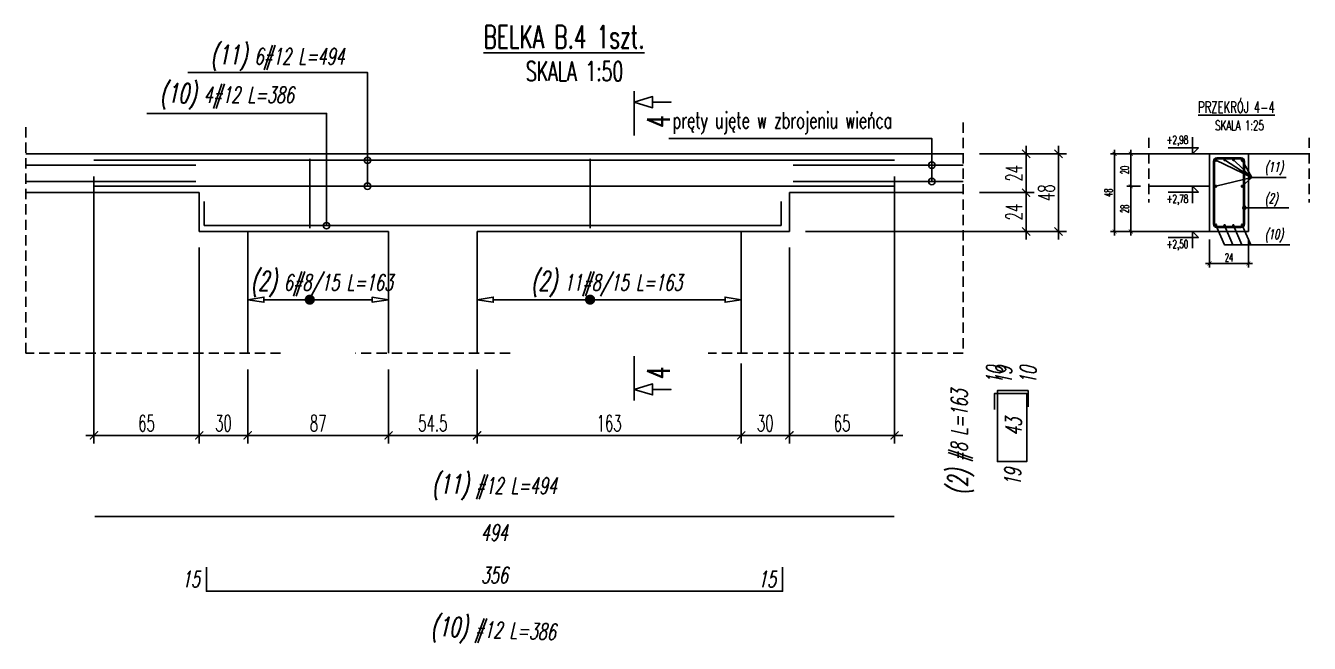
# Model space of a CAD drawing. Header units: millimetres. Extents: x 26458 to 31924, y -55340 to -52939.
# Drawn here: x 26458 to 27251, y -53861 to -53479 of the extents above; entities that cross this region are included whole.
import ezdxf
from ezdxf.enums import TextEntityAlignment as Align

# ---------------------------------------------------------------- set-up
doc = ezdxf.new("R2010")
doc.units = ezdxf.units.MM
doc.linetypes.add('DASHED2', pattern=[9.525, 6.35, -3.175])
doc.layers.get('Defpoints').update_dxf_attribs({"color": 251})
doc.layers.add('__NIEDRUK__', color=54, linetype='Continuous', plot=False)
for name, color, linetype in [('K-HATCHpręt', 105, 'Continuous'), ('K-LINIA', 254, 'Continuous'), ('K-ODNOSNIK', 8, 'Continuous'), ('K-POMOCNICZE', 9, 'DASHED2'), ('K-SCIANY', 2, 'Continuous'), ('K-TEXT 2.4mm', 71, 'Continuous'), ('K-TEXT 2.8mm', 101, 'Continuous'), ('K-TEXT 2mm', 254, 'Continuous'), ('K-WYMIARY', 1, 'Continuous'), ('K-ZBROJ_06', 101, 'Continuous'), ('K-ZBROJ_12', 161, 'Continuous'), ('N-35-PLYTY', 101, 'Continuous'), ('ZBROJA_NIEZLICZAC', 255, 'Continuous'), ('ZBROJA_PRET', 161, 'Continuous'), ('ZBROJA_RZUTPR', 141, 'Continuous'), ('ZBROJA_RZUTPR1', 255, 'Continuous'), ('ZBROJA_ZASIEG', 253, 'Continuous'), ('ZBROJA_ZLICZAC', 125, 'Continuous')]:
    doc.layers.add(name, color=color, linetype=linetype)
doc.styles.add('STYL_ZBROJA', font='romanszb.shx', dxfattribs={"width": 0.65, "oblique": 12})
doc.styles.add('text 2.4mm', font='romans.shx', dxfattribs={"width": 0.65})
doc.styles.add('text 2.8mm', font='romans.shx', dxfattribs={"width": 0.65})
doc.styles.add('text 2mm', font='romans.shx', dxfattribs={"width": 0.65})
doc.styles.add('WYM1', font='romanszb.shx', dxfattribs={"width": 0.6})
doc.dimstyles.new('CM100', dxfattribs={"dimscale": 5, "dimtxt": 2, "dimasz": 1, "dimexe": 1, "dimexo": 2, "dimgap": 0.5, "dimtad": 1, "dimrnd": 0.5, "dimdsep": 46, "dimtxsty": 'WYM1', "dimblk": 'OBLIQUE', "dimcen": 0, "dimdle": 1, "dimclrd": 253, "dimclre": 251, "dimclrt": 30, "dimadec": 0, "dimazin": 0, "dimtfac": 1, "dimtix": 1, "dimtmove": 0, "dimatfit": 0, "dimfxl": 1, "dimtfillclr": 256, "dimtolj": 1, "dimarcsym": 0})

# ---------------------------------------------------------------- blocks, each defined once
blk = doc.blocks.new('_ArchTick')
at = {"color": 0, "linetype": 'ByBlock', "const_width": 0.15}
blk.add_lwpolyline([(-0.5, -0.5), (0.5, 0.5)], dxfattribs=at)
blk = doc.blocks.new('*D108')
at = {"layer": 'Defpoints', "color": 0, "transparency": 16777216}
for p in [(27037.38, -53558.71), (27037.38, -53582.71), (27076.2, -53582.71)]:
    blk.add_point(p, dxfattribs=at)
at = {"layer": 'K-WYMIARY', "color": 253, "lineweight": -2, "transparency": 16777216}
blk.add_line((27076.2, -53553.71), (27076.2, -53587.71), dxfattribs=at)
at = {"layer": 'K-WYMIARY', "color": 251, "lineweight": -2, "transparency": 16777216}
for p, q in [((27047.38, -53558.71), (27081.2, -53558.71)), ((27047.38, -53582.71), (27081.2, -53582.71))]:
    blk.add_line(p, q, dxfattribs=at)
at = {"layer": 'K-WYMIARY', "color": 253, "lineweight": -2, "transparency": 16777216, "xscale": 5, "yscale": 5, "zscale": 5}
for p, rotation in [((27076.2, -53558.71), 90), ((27076.2, -53582.71), 270)]:
    blk.add_blockref('_ArchTick', p, dxfattribs=dict(at, rotation=rotation))
at = {"layer": 'K-WYMIARY', "color": 30, "transparency": 16777216, "insert": (27068.7, -53570.71), "char_height": 10, "attachment_point": 5, "rotation": 90, "style": 'WYM1'}
blk.add_mtext('\\A1;24', dxfattribs=at)
blk = doc.blocks.new('*D109')
at = {"layer": 'Defpoints', "color": 0, "transparency": 16777216}
for p in [(27037.38, -53582.71), (26929.94, -53606.71), (27076.2, -53606.71)]:
    blk.add_point(p, dxfattribs=at)
at = {"layer": 'K-WYMIARY', "color": 253, "lineweight": -2, "transparency": 16777216}
blk.add_line((27076.2, -53577.71), (27076.2, -53611.71), dxfattribs=at)
at = {"layer": 'K-WYMIARY', "color": 251, "lineweight": -2, "transparency": 16777216}
for p, q in [((27047.38, -53582.71), (27081.2, -53582.71)), ((26939.94, -53606.71), (27081.2, -53606.71))]:
    blk.add_line(p, q, dxfattribs=at)
at = {"layer": 'K-WYMIARY', "color": 253, "lineweight": -2, "transparency": 16777216, "xscale": 5, "yscale": 5, "zscale": 5}
for p, rotation in [((27076.2, -53582.71), 90), ((27076.2, -53606.71), 270)]:
    blk.add_blockref('_ArchTick', p, dxfattribs=dict(at, rotation=rotation))
at = {"layer": 'K-WYMIARY', "color": 30, "transparency": 16777216, "insert": (27068.7, -53594.71), "char_height": 10, "attachment_point": 5, "rotation": 90, "style": 'WYM1'}
blk.add_mtext('\\A1;24', dxfattribs=at)
blk = doc.blocks.new('*D110')
at = {"layer": 'Defpoints', "color": 0, "transparency": 16777216}
for p in [(26595.19, -53681.97), (26682.19, -53681.97), (26682.19, -53732.79)]:
    blk.add_point(p, dxfattribs=at)
at = {"layer": 'K-WYMIARY', "color": 251, "lineweight": -2, "transparency": 16777216}
for p, q in [((26595.19, -53691.97), (26595.19, -53737.79)), ((26682.19, -53691.97), (26682.19, -53737.79))]:
    blk.add_line(p, q, dxfattribs=at)
at = {"layer": 'K-WYMIARY', "color": 253, "lineweight": -2, "transparency": 16777216}
blk.add_line((26590.19, -53732.79), (26687.19, -53732.79), dxfattribs=at)
at = {"layer": 'K-WYMIARY', "color": 253, "lineweight": -2, "transparency": 16777216, "xscale": 5, "yscale": 5, "zscale": 5, "rotation": 180}
blk.add_blockref('_ArchTick', (26595.19, -53732.79), dxfattribs=at)
at = {"layer": 'K-WYMIARY', "color": 253, "lineweight": -2, "transparency": 16777216, "xscale": 5, "yscale": 5, "zscale": 5}
blk.add_blockref('_ArchTick', (26682.19, -53732.79), dxfattribs=at)
at = {"layer": 'K-WYMIARY', "color": 30, "transparency": 16777216, "insert": (26638.69, -53725.29), "char_height": 10, "attachment_point": 5, "style": 'WYM1'}
blk.add_mtext('\\A1;87', dxfattribs=at)
blk = doc.blocks.new('*D111')
at = {"layer": 'Defpoints', "color": 0, "transparency": 16777216}
for p in [(26682.19, -53681.97), (26736.94, -53681.97), (26736.94, -53732.79)]:
    blk.add_point(p, dxfattribs=at)
at = {"layer": 'K-WYMIARY', "color": 251, "lineweight": -2, "transparency": 16777216}
for p, q in [((26682.19, -53691.97), (26682.19, -53737.79)), ((26736.94, -53691.97), (26736.94, -53737.79))]:
    blk.add_line(p, q, dxfattribs=at)
at = {"layer": 'K-WYMIARY', "color": 253, "lineweight": -2, "transparency": 16777216}
blk.add_line((26677.19, -53732.79), (26741.94, -53732.79), dxfattribs=at)
at = {"layer": 'K-WYMIARY', "color": 253, "lineweight": -2, "transparency": 16777216, "xscale": 5, "yscale": 5, "zscale": 5, "rotation": 180}
blk.add_blockref('_ArchTick', (26682.19, -53732.79), dxfattribs=at)
at = {"layer": 'K-WYMIARY', "color": 253, "lineweight": -2, "transparency": 16777216, "xscale": 5, "yscale": 5, "zscale": 5}
blk.add_blockref('_ArchTick', (26736.94, -53732.79), dxfattribs=at)
at = {"layer": 'K-WYMIARY', "color": 30, "transparency": 16777216, "insert": (26709.56, -53725.29), "char_height": 10, "attachment_point": 5, "style": 'WYM1'}
blk.add_mtext('\\A1;54.5', dxfattribs=at)
blk = doc.blocks.new('*D112')
at = {"layer": 'Defpoints', "color": 0, "transparency": 16777216}
for p in [(26736.94, -53681.97), (26900.14, -53678.3), (26900.14, -53732.79)]:
    blk.add_point(p, dxfattribs=at)
at = {"layer": 'K-WYMIARY', "color": 251, "lineweight": -2, "transparency": 16777216}
for p, q in [((26736.94, -53691.97), (26736.94, -53737.79)), ((26900.14, -53688.3), (26900.14, -53737.79))]:
    blk.add_line(p, q, dxfattribs=at)
at = {"layer": 'K-WYMIARY', "color": 253, "lineweight": -2, "transparency": 16777216}
blk.add_line((26731.94, -53732.79), (26905.14, -53732.79), dxfattribs=at)
at = {"layer": 'K-WYMIARY', "color": 253, "lineweight": -2, "transparency": 16777216, "xscale": 5, "yscale": 5, "zscale": 5, "rotation": 180}
blk.add_blockref('_ArchTick', (26736.94, -53732.79), dxfattribs=at)
at = {"layer": 'K-WYMIARY', "color": 253, "lineweight": -2, "transparency": 16777216, "xscale": 5, "yscale": 5, "zscale": 5}
blk.add_blockref('_ArchTick', (26900.14, -53732.79), dxfattribs=at)
at = {"layer": 'K-WYMIARY', "color": 30, "transparency": 16777216, "insert": (26818.54, -53725.29), "char_height": 10, "attachment_point": 5, "style": 'WYM1'}
blk.add_mtext('\\A1;163', dxfattribs=at)
blk = doc.blocks.new('*D113')
at = {"layer": 'Defpoints', "color": 0, "transparency": 16777216}
for p in [(26929.94, -53606.71), (26900.14, -53678.3), (26929.94, -53732.79)]:
    blk.add_point(p, dxfattribs=at)
at = {"layer": 'K-WYMIARY', "color": 251, "lineweight": -2, "transparency": 16777216}
for p, q in [((26929.94, -53616.71), (26929.94, -53737.79)), ((26900.14, -53688.3), (26900.14, -53737.79))]:
    blk.add_line(p, q, dxfattribs=at)
at = {"layer": 'K-WYMIARY', "color": 253, "lineweight": -2, "transparency": 16777216}
blk.add_line((26895.14, -53732.79), (26934.94, -53732.79), dxfattribs=at)
at = {"layer": 'K-WYMIARY', "color": 253, "lineweight": -2, "transparency": 16777216, "xscale": 5, "yscale": 5, "zscale": 5, "rotation": 180}
blk.add_blockref('_ArchTick', (26900.14, -53732.79), dxfattribs=at)
at = {"layer": 'K-WYMIARY', "color": 253, "lineweight": -2, "transparency": 16777216, "xscale": 5, "yscale": 5, "zscale": 5}
blk.add_blockref('_ArchTick', (26929.94, -53732.79), dxfattribs=at)
at = {"layer": 'K-WYMIARY', "color": 30, "transparency": 16777216, "insert": (26915.04, -53725.29), "char_height": 10, "attachment_point": 5, "style": 'WYM1'}
blk.add_mtext('\\A1;30', dxfattribs=at)
blk = doc.blocks.new('*D114')
at = {"layer": 'Defpoints', "color": 0, "transparency": 16777216}
for p in [(26565.19, -53606.71), (26595.19, -53681.97), (26565.19, -53732.79)]:
    blk.add_point(p, dxfattribs=at)
at = {"layer": 'K-WYMIARY', "color": 251, "lineweight": -2, "transparency": 16777216}
for p, q in [((26565.19, -53616.71), (26565.19, -53737.79)), ((26595.19, -53691.97), (26595.19, -53737.79))]:
    blk.add_line(p, q, dxfattribs=at)
at = {"layer": 'K-WYMIARY', "color": 253, "lineweight": -2, "transparency": 16777216}
blk.add_line((26600.19, -53732.79), (26560.19, -53732.79), dxfattribs=at)
at = {"layer": 'K-WYMIARY', "color": 253, "lineweight": -2, "transparency": 16777216, "xscale": 5, "yscale": 5, "zscale": 5, "rotation": 180}
blk.add_blockref('_ArchTick', (26565.19, -53732.79), dxfattribs=at)
at = {"layer": 'K-WYMIARY', "color": 253, "lineweight": -2, "transparency": 16777216, "xscale": 5, "yscale": 5, "zscale": 5}
blk.add_blockref('_ArchTick', (26595.19, -53732.79), dxfattribs=at)
at = {"layer": 'K-WYMIARY', "color": 30, "transparency": 16777216, "insert": (26580.19, -53725.29), "char_height": 10, "attachment_point": 5, "style": 'WYM1'}
blk.add_mtext('\\A1;30', dxfattribs=at)
blk = doc.blocks.new('*D115')
at = {"layer": 'Defpoints', "color": 0, "transparency": 16777216}
for p in [(27037.38, -53558.71), (26929.94, -53606.71), (27096.2, -53606.71)]:
    blk.add_point(p, dxfattribs=at)
at = {"layer": 'K-WYMIARY', "color": 253, "lineweight": -2, "transparency": 16777216}
blk.add_line((27096.2, -53553.71), (27096.2, -53611.71), dxfattribs=at)
at = {"layer": 'K-WYMIARY', "color": 251, "lineweight": -2, "transparency": 16777216}
for p, q in [((27047.38, -53558.71), (27101.2, -53558.71)), ((26939.94, -53606.71), (27101.2, -53606.71))]:
    blk.add_line(p, q, dxfattribs=at)
at = {"layer": 'K-WYMIARY', "color": 253, "lineweight": -2, "transparency": 16777216, "xscale": 5, "yscale": 5, "zscale": 5}
for p, rotation in [((27096.2, -53558.71), 90), ((27096.2, -53606.71), 270)]:
    blk.add_blockref('_ArchTick', p, dxfattribs=dict(at, rotation=rotation))
at = {"layer": 'K-WYMIARY', "color": 30, "transparency": 16777216, "insert": (27088.7, -53582.71), "char_height": 10, "attachment_point": 5, "rotation": 90, "style": 'WYM1'}
blk.add_mtext('\\A1;48', dxfattribs=at)
blk = doc.blocks.new('A$C392df230')
h = blk.add_hatch()
h.set_pattern_fill('ANGLE', color=256, scale=0.025)
h.set_pattern_definition([(360, (-2880.4701, 5517.13781), (-5e-64, 0.174625), [0.127, -0.047625]), (90, (-2880.4701, 5517.13781), (-0.174625, 1e-17), [0.127, -0.047625])])
h.paths.add_polyline_path([(0.5, 0, 1), (-0.5, 0, 1)])
blk.add_circle((0, 0), 0.5)
blk = doc.blocks.new('*D116')
at = {"layer": 'Defpoints', "color": 0, "transparency": 16777216}
for p in [(27189.57, -53606.71), (27213.57, -53606.71), (27213.57, -53626.5)]:
    blk.add_point(p, dxfattribs=at)
at = {"layer": 'K-WYMIARY', "color": 251, "lineweight": -2, "transparency": 16777216}
for p, q in [((27189.57, -53611.71), (27189.57, -53629)), ((27213.57, -53611.71), (27213.57, -53629))]:
    blk.add_line(p, q, dxfattribs=at)
at = {"layer": 'K-WYMIARY', "color": 253, "lineweight": -2, "transparency": 16777216}
blk.add_line((27187.07, -53626.5), (27216.07, -53626.5), dxfattribs=at)
at = {"layer": 'K-WYMIARY', "color": 253, "lineweight": -2, "transparency": 16777216, "xscale": 2.5, "yscale": 2.5, "zscale": 2.5, "rotation": 180}
blk.add_blockref('_ArchTick', (27189.57, -53626.5), dxfattribs=at)
at = {"layer": 'K-WYMIARY', "color": 253, "lineweight": -2, "transparency": 16777216, "xscale": 2.5, "yscale": 2.5, "zscale": 2.5}
blk.add_blockref('_ArchTick', (27213.57, -53626.5), dxfattribs=at)
at = {"layer": 'K-WYMIARY', "color": 30, "transparency": 16777216, "insert": (27201.57, -53622.75), "char_height": 5, "attachment_point": 5, "style": 'WYM1'}
blk.add_mtext('\\A1;24', dxfattribs=at)
blk = doc.blocks.new('*D117')
at = {"layer": 'Defpoints', "color": 0, "transparency": 16777216}
for p in [(27130.87, -53558.71), (27189.57, -53558.71), (27189.57, -53606.71)]:
    blk.add_point(p, dxfattribs=at)
at = {"layer": 'K-WYMIARY', "color": 253, "lineweight": -2, "transparency": 16777216}
blk.add_line((27130.87, -53609.21), (27130.87, -53556.21), dxfattribs=at)
at = {"layer": 'K-WYMIARY', "color": 251, "lineweight": -2, "transparency": 16777216}
for p, q in [((27184.57, -53558.71), (27128.37, -53558.71)), ((27184.57, -53606.71), (27128.37, -53606.71))]:
    blk.add_line(p, q, dxfattribs=at)
at = {"layer": 'K-WYMIARY', "color": 253, "lineweight": -2, "transparency": 16777216, "xscale": 2.5, "yscale": 2.5, "zscale": 2.5}
for p, rotation in [((27130.87, -53558.71), 90), ((27130.87, -53606.71), 270)]:
    blk.add_blockref('_ArchTick', p, dxfattribs=dict(at, rotation=rotation))
at = {"layer": 'K-WYMIARY', "color": 30, "transparency": 16777216, "insert": (27127.12, -53582.71), "char_height": 5, "attachment_point": 5, "rotation": 90, "style": 'WYM1'}
blk.add_mtext('\\A1;48', dxfattribs=at)
blk = doc.blocks.new('*D118')
at = {"layer": 'Defpoints', "color": 0, "transparency": 16777216}
for p in [(27189.57, -53558.71), (27140.87, -53578.71), (27151.94, -53578.71)]:
    blk.add_point(p, dxfattribs=at)
at = {"layer": 'K-WYMIARY', "color": 253, "lineweight": -2, "transparency": 16777216}
blk.add_line((27140.87, -53556.21), (27140.87, -53581.21), dxfattribs=at)
at = {"layer": 'K-WYMIARY', "color": 251, "lineweight": -2, "transparency": 16777216}
for p, q in [((27184.57, -53558.71), (27138.37, -53558.71)), ((27146.94, -53578.71), (27138.37, -53578.71))]:
    blk.add_line(p, q, dxfattribs=at)
at = {"layer": 'K-WYMIARY', "color": 253, "lineweight": -2, "transparency": 16777216, "xscale": 2.5, "yscale": 2.5, "zscale": 2.5}
for p, rotation in [((27140.87, -53558.71), 90), ((27140.87, -53578.71), 270)]:
    blk.add_blockref('_ArchTick', p, dxfattribs=dict(at, rotation=rotation))
at = {"layer": 'K-WYMIARY', "color": 30, "transparency": 16777216, "insert": (27137.12, -53568.71), "char_height": 5, "attachment_point": 5, "rotation": 90, "style": 'WYM1'}
blk.add_mtext('\\A1;20', dxfattribs=at)
blk = doc.blocks.new('*D119')
at = {"layer": 'Defpoints', "color": 0, "transparency": 16777216}
for p in [(27151.94, -53578.71), (27140.87, -53606.71), (27189.57, -53606.71)]:
    blk.add_point(p, dxfattribs=at)
at = {"layer": 'K-WYMIARY', "color": 251, "lineweight": -2, "transparency": 16777216}
for p, q in [((27146.94, -53578.71), (27138.37, -53578.71)), ((27184.57, -53606.71), (27138.37, -53606.71))]:
    blk.add_line(p, q, dxfattribs=at)
at = {"layer": 'K-WYMIARY', "color": 253, "lineweight": -2, "transparency": 16777216}
blk.add_line((27140.87, -53576.21), (27140.87, -53609.21), dxfattribs=at)
at = {"layer": 'K-WYMIARY', "color": 253, "lineweight": -2, "transparency": 16777216, "xscale": 2.5, "yscale": 2.5, "zscale": 2.5}
for p, rotation in [((27140.87, -53578.71), 90), ((27140.87, -53606.71), 270)]:
    blk.add_blockref('_ArchTick', p, dxfattribs=dict(at, rotation=rotation))
at = {"layer": 'K-WYMIARY', "color": 30, "transparency": 16777216, "insert": (27137.12, -53592.71), "char_height": 5, "attachment_point": 5, "rotation": 90, "style": 'WYM1'}
blk.add_mtext('\\A1;28', dxfattribs=at)
blk = doc.blocks.new('*D120')
at = {"layer": 'Defpoints', "color": 0, "transparency": 16777216}
for p in [(26994.94, -53562.71), (26929.94, -53606.71), (26994.94, -53732.79)]:
    blk.add_point(p, dxfattribs=at)
at = {"layer": 'K-WYMIARY', "color": 251, "lineweight": -2, "transparency": 16777216}
for p, q in [((26994.94, -53572.71), (26994.94, -53737.79)), ((26929.94, -53616.71), (26929.94, -53737.79))]:
    blk.add_line(p, q, dxfattribs=at)
at = {"layer": 'K-WYMIARY', "color": 253, "lineweight": -2, "transparency": 16777216}
blk.add_line((26924.94, -53732.79), (26999.94, -53732.79), dxfattribs=at)
at = {"layer": 'K-WYMIARY', "color": 253, "lineweight": -2, "transparency": 16777216, "xscale": 5, "yscale": 5, "zscale": 5, "rotation": 180}
blk.add_blockref('_ArchTick', (26929.94, -53732.79), dxfattribs=at)
at = {"layer": 'K-WYMIARY', "color": 253, "lineweight": -2, "transparency": 16777216, "xscale": 5, "yscale": 5, "zscale": 5}
blk.add_blockref('_ArchTick', (26994.94, -53732.79), dxfattribs=at)
at = {"layer": 'K-WYMIARY', "color": 30, "transparency": 16777216, "insert": (26962.44, -53725.29), "char_height": 10, "attachment_point": 5, "style": 'WYM1'}
blk.add_mtext('\\A1;65', dxfattribs=at)
blk = doc.blocks.new('*D121')
at = {"layer": 'Defpoints', "color": 0, "transparency": 16777216}
for p in [(26500.19, -53562.71), (26565.19, -53606.71), (26500.19, -53732.79)]:
    blk.add_point(p, dxfattribs=at)
at = {"layer": 'K-WYMIARY', "color": 251, "lineweight": -2, "transparency": 16777216}
for p, q in [((26500.19, -53572.71), (26500.19, -53737.79)), ((26565.19, -53616.71), (26565.19, -53737.79))]:
    blk.add_line(p, q, dxfattribs=at)
at = {"layer": 'K-WYMIARY', "color": 253, "lineweight": -2, "transparency": 16777216}
blk.add_line((26570.19, -53732.79), (26495.19, -53732.79), dxfattribs=at)
at = {"layer": 'K-WYMIARY', "color": 253, "lineweight": -2, "transparency": 16777216, "xscale": 5, "yscale": 5, "zscale": 5, "rotation": 180}
blk.add_blockref('_ArchTick', (26500.19, -53732.79), dxfattribs=at)
at = {"layer": 'K-WYMIARY', "color": 253, "lineweight": -2, "transparency": 16777216, "xscale": 5, "yscale": 5, "zscale": 5}
blk.add_blockref('_ArchTick', (26565.19, -53732.79), dxfattribs=at)
at = {"layer": 'K-WYMIARY', "color": 30, "transparency": 16777216, "insert": (26532.69, -53725.29), "char_height": 10, "attachment_point": 5, "style": 'WYM1'}
blk.add_mtext('\\A1;65', dxfattribs=at)

msp = doc.modelspace()

# ---------------------------------------------------------------- linework, layer by layer
at = {"layer": '__NIEDRUK__'}
msp.add_lwpolyline([(27194.074, -53603.607), (27209.074, -53603.607, 0.4142136), (27210.474, -53602.207), (27210.474, -53563.207, 0.4142136), (27209.074, -53561.807), (27194.074, -53561.807, 0.4142136), (27192.674, -53563.207), (27192.674, -53602.207, 0.4142136)], format="xyb", close=True, dxfattribs=at)
at = {"layer": 'K-HATCHpręt'}
for points in [[(26457.99, -53565.647), (26563.086, -53565.647)], [(27037.38, -53565.647), (26932.284, -53565.647)], [(26457.99, -53575.767), (26563.086, -53575.767)], [(27037.38, -53575.767), (26932.284, -53575.767)]]:
    msp.add_lwpolyline(points, dxfattribs=at)
at = {"layer": 'K-LINIA'}
for points in [[(27189.574, -53558.707), (27151.937, -53558.707)], [(27213.574, -53558.707), (27251.21, -53558.707)], [(27189.574, -53578.707), (27151.937, -53578.707)]]:
    msp.add_lwpolyline(points, dxfattribs=at)
at = {"layer": 'K-ODNOSNIK'}
for points in [[(26558.151, -53508.422), (26669.246, -53508.422), (26669.246, -53578.707)], [(26532.843, -53533.73), (26643.938, -53533.73), (26643.938, -53603.107)], [(27017.9, -53575.767), (27017.9, -53549.121), (26855.51, -53549.121)], [(27215.782, -53573.325), (27209.745, -53578.707), (27215.782, -53573.325), (27193.402, -53578.707), (27215.782, -53573.325), (27204.297, -53562.307), (27215.782, -53573.325), (27198.85, -53562.307), (27215.782, -53573.325), (27209.745, -53562.647), (27215.782, -53573.325), (27193.402, -53562.647), (27215.782, -53573.325), (27236.951, -53573.325)], [(27238.61, -53592.068), (27211.074, -53592.068)], [(27193.402, -53602.767), (27198.693, -53614.961), (27203.993, -53614.961), (27198.85, -53603.107), (27203.993, -53614.961), (27209.44, -53614.961), (27204.297, -53603.107), (27209.44, -53614.961), (27215.035, -53614.961), (27209.745, -53602.767), (27215.035, -53614.961), (27239.251, -53614.961)]]:
    msp.add_lwpolyline(points, dxfattribs=at)
for centre, radius in [((26669.246, -53562.707), 2), ((27017.9, -53565.647), 2), ((27017.9, -53575.767), 2), ((26669.246, -53578.707), 2), ((27211.074, -53592.068), 1), ((26643.938, -53603.107), 2)]:
    msp.add_circle(centre, radius, dxfattribs=at)
at = {"layer": 'K-POMOCNICZE'}
for points in [[(26615.544, -53681.966), (26457.99, -53681.966), (26457.99, -53539.264)], [(27037.38, -53539.264), (27037.38, -53681.966), (26879.78, -53681.966)], [(27151.937, -53548.707), (27151.937, -53588.707)], [(27251.21, -53548.707), (27251.21, -53588.707)], [(26757.293, -53681.966), (26661.829, -53681.966)]]:
    msp.add_lwpolyline(points, dxfattribs=at)
at = {"layer": 'K-SCIANY'}
for p, q in [((27037.38, -53558.707), (26457.99, -53558.707)), ((26565.186, -53582.707), (26457.99, -53582.707)), ((26565.186, -53606.707), (26565.186, -53582.707)), ((26929.936, -53582.707), (27037.38, -53582.707)), ((26929.936, -53582.707), (26929.936, -53606.707)), ((26565.186, -53606.707), (26682.186, -53606.707)), ((26595.186, -53681.966), (26595.186, -53606.707)), ((26682.186, -53681.966), (26682.186, -53606.707)), ((26736.936, -53681.966), (26736.936, -53606.707)), ((26736.936, -53606.707), (26929.936, -53606.707)), ((26900.137, -53606.707), (26900.137, -53681.966))]:
    msp.add_line(p, q, dxfattribs=at)
msp.add_lwpolyline([(27189.574, -53606.707), (27213.574, -53606.707), (27213.574, -53558.707), (27189.574, -53558.707)], close=True, dxfattribs=at)
at = {"layer": 'K-TEXT 2mm', "lineweight": -2}
for points in [[(27179.045, -53548.294), (27179.045, -53558.707), (27182.714, -53555.038), (27164.037, -53555.038)], [(27179.045, -53589.12), (27179.045, -53578.707), (27182.714, -53582.376), (27164.037, -53582.376)], [(27179.045, -53617.12), (27179.045, -53606.707), (27182.714, -53610.376), (27164.037, -53610.376)]]:
    msp.add_lwpolyline(points, dxfattribs=at)
at = {"layer": 'K-TEXT 2mm'}
msp.add_lwpolyline([(27168.516, -53606.707), (27189.574, -53606.707)], dxfattribs=at)
at = {"layer": 'K-ZBROJ_06'}
msp.add_lwpolyline([(27194.074, -53604.207), (27209.074, -53604.207, 0.4142136), (27211.074, -53602.207), (27211.074, -53563.207, 0.4142136), (27209.074, -53561.207), (27194.074, -53561.207, 0.4142136), (27192.074, -53563.207), (27192.074, -53602.207, 0.4142136)], format="xyb", close=True, dxfattribs=at)
at = {"layer": 'K-ZBROJ_12'}
for points in [[(26500.186, -53578.707), (26994.936, -53578.707)], [(26568.186, -53603.107), (26568.186, -53588.107)], [(26924.936, -53603.107), (26924.936, -53588.107)]]:
    msp.add_lwpolyline(points, dxfattribs=at)
at = {"layer": 'N-35-PLYTY', "linetype": 'Continuous', "extrusion": (2.20399e-16, -1.07059e-31, -1), "flags": 128}
for points in [[(-26833.978, -53519.875), (-26833.978, -53526.732), (-26845.407, -53523.304), (-26845.407, -53526.732), (-26856.835, -53526.732), (-26845.407, -53526.732), (-26845.407, -53530.161), (-26833.978, -53526.732), (-26833.978, -53547.304)], [(-26833.978, -53711.207), (-26833.978, -53704.35), (-26845.407, -53707.778), (-26845.407, -53704.35), (-26856.835, -53704.35), (-26845.407, -53704.35), (-26845.407, -53700.921), (-26833.978, -53704.35), (-26833.978, -53683.778)]]:
    msp.add_lwpolyline(points, dxfattribs=at)
at = {"layer": 'ZBROJA_PRET'}
for p, q in [((26500.186, -53562.707), (26994.936, -53562.707)), ((26633.551, -53561.707), (26633.551, -53604.707)), ((26806.774, -53561.707), (26806.774, -53604.707)), ((26568.186, -53603.107), (26924.936, -53603.107))]:
    msp.add_line(p, q, dxfattribs=at)
at = {"layer": 'ZBROJA_RZUTPR'}
for points in [[(27077.437, -53715.108), (27077.437, -53705.108, 0.4142221), (27077.437, -53705.108), (27058.437, -53705.108, 0.414205), (27058.437, -53705.108), (27058.437, -53748.971, 0.4142136), (27058.437, -53748.971), (27076.573, -53748.971, 0.4142136), (27076.573, -53748.971), (27076.573, -53706.835, 0.4142136), (27076.573, -53706.835), (27056.71, -53706.835, 0.4142136), (27056.71, -53706.835), (27056.71, -53716.835)], [(26925.685, -53814.176), (26925.685, -53829.176, -0.4142136), (26925.685, -53829.176), (26569.685, -53829.176, -0.4142136), (26569.685, -53829.176), (26569.685, -53814.176)]]:
    msp.add_lwpolyline(points, format="xyb", dxfattribs=at)
msp.add_lwpolyline([(26500.685, -53782.907), (26994.685, -53782.907)], dxfattribs=at)
at = {"layer": 'ZBROJA_ZASIEG'}
for p, q in [((26595.186, -53638.873), (26595.186, -53658.873)), ((26682.186, -53638.873), (26682.186, -53658.873)), ((26736.936, -53638.873), (26736.936, -53658.873)), ((26900.137, -53638.873), (26900.137, -53658.873))]:
    msp.add_line(p, q, dxfattribs=at)
for points in [[(26672.186, -53648.873), (26672.186, -53650.423), (26682.186, -53648.873), (26672.186, -53647.323), (26672.186, -53648.873), (26605.186, -53648.873), (26605.186, -53650.423), (26595.186, -53648.873), (26605.186, -53647.323), (26605.186, -53648.873)], [(26890.137, -53648.873), (26890.137, -53650.423), (26900.137, -53648.873), (26890.137, -53647.323), (26890.137, -53648.873), (26746.936, -53648.873), (26746.936, -53650.423), (26736.936, -53648.873), (26746.936, -53647.323), (26746.936, -53648.873)]]:
    msp.add_lwpolyline(points, dxfattribs=at)
at = {"layer": 'ZBROJA_ZASIEG', "const_width": 3.15}
for points in [[(26631.976, -53648.873, 1), (26635.126, -53648.873, 1)], [(26805.199, -53648.873, 1), (26808.349, -53648.873, 1)]]:
    msp.add_lwpolyline(points, format="xyb", close=True, dxfattribs=at)

# ---------------------------------------------------------------- block references
at = {"layer": 'K-ZBROJ_12', "xscale": -1, "rotation": 180}
for p in [(27193.402, -53562.647), (27198.85, -53562.307), (27204.297, -53562.307), (27193.402, -53578.707)]:
    msp.add_blockref('A$C392df230', p, dxfattribs=at)
at = {"layer": 'K-ZBROJ_12', "rotation": 180}
for p in [(27209.745, -53562.647), (27209.745, -53578.707)]:
    msp.add_blockref('A$C392df230', p, dxfattribs=at)
at = {"layer": 'K-ZBROJ_12'}
for p in [(27193.402, -53602.767), (27198.85, -53603.107), (27204.297, -53603.107)]:
    msp.add_blockref('A$C392df230', p, dxfattribs=at)
at = {"layer": 'K-ZBROJ_12', "xscale": -1}
msp.add_blockref('A$C392df230', (27209.745, -53602.767), dxfattribs=at)

# ---------------------------------------------------------------- texts
at = {"layer": 'K-TEXT 2.4mm', "style": 'text 2.4mm', "width": 0.65}
for s, height, p in [('SKALA 1:50', 12, (26767.094, -53513.632)), ('SKALA 1:25', 6, (27193.023, -53544.139))]:
    msp.add_text(s, height=height, dxfattribs=at).set_placement(p)
at = {"layer": 'K-TEXT 2.8mm', "lineweight": -2, "style": 'text 2.8mm', "width": 0.65}
for s, height, p in [('%%UBELKA B.4 1szt.', 14, (26740.97, -53493.445)), ('%%UPRZEKRÓJ 4-4', 7, (27182.436, -53533.363))]:
    msp.add_text(s, height=height, dxfattribs=at).set_placement(p)
for p in [(26855.975, -53542.592), (26855.975, -53698.001)]:
    msp.add_text('4', height=14, rotation=90, dxfattribs=at).set_placement(p)
at = {"layer": 'K-TEXT 2mm', "style": 'text 2mm', "width": 0.65}
msp.add_text('pręty ujęte w zbrojeniu wieńca', height=10, dxfattribs=at).set_placement((26857.845, -53542.942))
at = {"layer": 'K-TEXT 2mm', "lineweight": -2, "style": 'text 2mm', "width": 0.65}
for s, p in [('+2,98', (27163.029, -53552.491)), ('+2,78', (27163.029, -53588.971)), ('+2,50', (27163.029, -53616.971))]:
    msp.add_text(s, height=5, dxfattribs=at).set_placement(p)
at = {"layer": 'ZBROJA_NIEZLICZAC', "char_height": 20, "style": 'STYL_ZBROJA'}
for s, insert, attachment_point in [('\\H6;\\C71;\\H10;\\C256;\\H6;\\C71;(11)\\H10;\\C256;', (27223.712, -53571.79), 7), ('\\H6;\\C71;\\H10;\\C256;\\H6;\\C71;(2)\\H10;\\C256;', (27223.712, -53591.237), 7), ('\\H6;\\C71;\\H10;\\C256;\\H6;\\C71;(10)\\H10;\\C256;', (27223.712, -53613.455), 7), ('\\H12;\\C71;\\H10;\\C256;\\H12;\\C71;(11)\\H10;\\C256; #12 L=494', (26747.685, -53772.907), 8)]:
    msp.add_mtext(s, dxfattribs=dict(at, insert=insert, attachment_point=attachment_point))
at = {"layer": 'ZBROJA_NIEZLICZAC', "char_height": 20, "attachment_point": 8, "style": 'STYL_ZBROJA'}
for s, insert, rotation in [('\\H12;\\C71;\\H10;\\C256;\\H12;\\C71;(2)\\H10;\\C256; #8 L=163', (27043.915, -53736.928), 90), ('\\H12;\\C71;\\H10;\\C256;\\H12;\\C71;(10)\\H10;\\C256; #12 L=386', (26746.694, -53862.052), 358.103419)]:
    msp.add_mtext(s, dxfattribs=dict(at, insert=insert, rotation=rotation))
at = {"layer": 'ZBROJA_RZUTPR1', "style": 'STYL_ZBROJA', "oblique": 12, "width": 0.65}
for s, p in [('10', (27056.71, -53701.108)), ('19', (27062.437, -53701.108)), ('10', (27077.437, -53701.108))]:
    msp.add_text(s, height=10, rotation=90, dxfattribs=at).set_placement(p, align=Align.MIDDLE_LEFT)
for s, rotation, p in [('43', 90, (27068.437, -53727.471)), ('356', 360, (26747.685, -53819.176))]:
    msp.add_text(s, height=10, rotation=rotation, dxfattribs=at).set_placement(p, align=Align.MIDDLE)
for s, rotation, p in [('19', 90, (27067.937, -53752.971)), ('15', 360, (26565.685, -53821.676)), ('15', 360, (26921.685, -53821.676))]:
    msp.add_text(s, height=10, rotation=rotation, dxfattribs=at).set_placement(p, align=Align.MIDDLE_RIGHT)
msp.add_text('494', height=10, dxfattribs=at).set_placement((26747.685, -53792.907), align=Align.MIDDLE)
at = {"layer": 'ZBROJA_ZLICZAC', "char_height": 20, "attachment_point": 7, "style": 'STYL_ZBROJA'}
for s, insert in [('\\H12;\\C71;\\H10;\\C256;\\H12;\\C71;(11)\\H10;\\C256; 6#12 L=494', (26572.217, -53507.424)), ('\\H12;\\C71;\\H10;\\C256;\\H12;\\C71;(10)\\H10;\\C256; 4#12 L=386', (26540.865, -53531.266)), ('\\H12;\\C71;\\H10;\\C256;\\H12;\\C71;(2)\\H10;\\C256; 6#8/15 L=163', (26597.07, -53647.272)), ('\\H12;\\C71;\\H10;\\C256;\\H12;\\C71;(2)\\H10;\\C256; 11#8/15 L=163', (26770.293, -53647.272))]:
    msp.add_mtext(s, dxfattribs=dict(at, insert=insert))

# ---------------------------------------------------------------- dimensions: what is measured, and where the dimension line sits
at = {"layer": 'K-WYMIARY'}
for base, p1, p2, override, picture, middle in [((27096.203, -53606.707), (27037.38, -53558.707), (26929.936, -53606.707), {"dimblk": 'ArchTick'}, '*D115', (27088.703, -53582.707)), ((27076.203, -53582.707), (27037.38, -53558.707), (27037.38, -53582.707), {"dimblk": 'ArchTick'}, '*D108', (27068.703, -53570.707)), ((27130.87, -53558.707), (27189.574, -53606.707), (27189.574, -53558.707), {"dimscale": 2.5, "dimblk": 'ArchTick'}, '*D117', (27127.12, -53582.707)), ((27140.87, -53578.707), (27189.574, -53558.707), (27151.937, -53578.707), {"dimscale": 2.5, "dimblk": 'ArchTick'}, '*D118', (27137.12, -53568.707)), ((27076.203, -53606.707), (27037.38, -53582.707), (26929.936, -53606.707), {"dimblk": 'ArchTick', "dimtmove": 1}, '*D109', (27068.703, -53594.707)), ((27140.87, -53606.707), (27151.937, -53578.707), (27189.574, -53606.707), {"dimscale": 2.5, "dimblk": 'ArchTick', "dimtmove": 1}, '*D119', (27137.12, -53592.707))]:
    dim = msp.add_linear_dim(base=base, p1=p1, p2=p2, angle=90, dimstyle='CM100', override=override, dxfattribs=at)
    dim.commit()
    dim.dimension.update_dxf_attribs({"geometry": picture, "text_midpoint": middle})
for base, p1, p2, override, picture, middle in [((26500.186, -53732.791), (26565.186, -53606.707), (26500.186, -53562.707), {"dimblk": 'ArchTick', "dimtmove": 1}, '*D121', (26532.686, -53725.291)), ((26994.936, -53732.791), (26929.936, -53606.707), (26994.936, -53562.707), {"dimblk": 'ArchTick', "dimtmove": 1}, '*D120', (26962.436, -53725.291)), ((26565.186, -53732.791), (26595.186, -53681.966), (26565.186, -53606.707), {"dimblk": 'ArchTick', "dimtmove": 1}, '*D114', (26580.186, -53725.291)), ((26929.936, -53732.791), (26900.137, -53678.303), (26929.936, -53606.707), {"dimblk": 'ArchTick', "dimtmove": 1}, '*D113', (26915.036, -53725.291)), ((27213.574, -53626.499), (27189.574, -53606.707), (27213.574, -53606.707), {"dimscale": 2.5, "dimblk": 'ArchTick'}, '*D116', (27201.574, -53622.749)), ((26682.186, -53732.791), (26595.186, -53681.966), (26682.186, -53681.966), {"dimblk": 'ArchTick'}, '*D110', (26638.686, -53725.291)), ((26736.936, -53732.791), (26682.186, -53681.966), (26736.936, -53681.966), {"dimblk": 'ArchTick', "dimtmove": 1}, '*D111', (26709.561, -53725.291)), ((26900.137, -53732.791), (26736.936, -53681.966), (26900.137, -53678.303), {"dimblk": 'ArchTick', "dimtmove": 1}, '*D112', (26818.536, -53725.291))]:
    dim = msp.add_linear_dim(base=base, p1=p1, p2=p2, dimstyle='CM100', override=override, dxfattribs=at)
    dim.commit()
    dim.dimension.update_dxf_attribs({"geometry": picture, "text_midpoint": middle})

doc.saveas('drawing.dxf')
